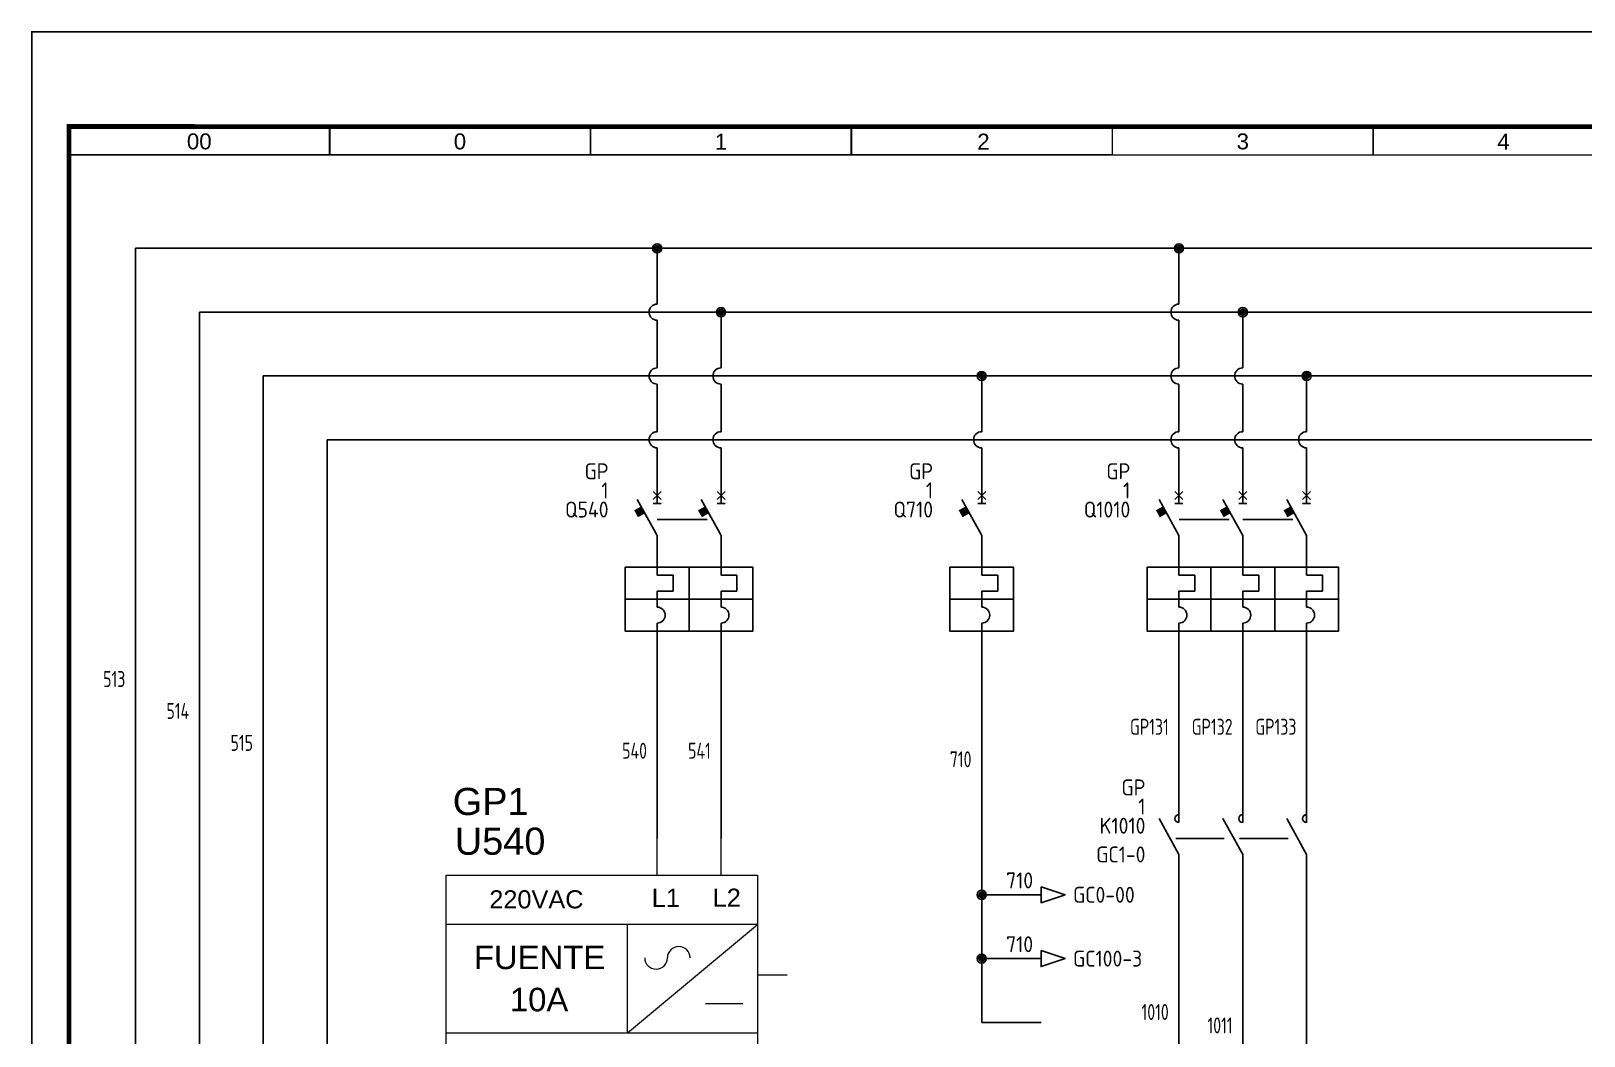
# Model space of a CAD drawing. Header units: millimetres. Extents: x 0 to 420, y 0 to 297.
# Drawn here: x 0 to 243.3, y 139.8 to 297.2 of the extents above; entities that cross this region are included whole.
import ezdxf
from ezdxf.enums import TextEntityAlignment as Align

# ---------------------------------------------------------------- set-up
doc = ezdxf.new("R2010")
doc.units = ezdxf.units.MM
for name, color, linetype in [('BLK_12_THHN', 9, 'Continuous'), ('LINK', 9, 'Continuous'), ('LOC', 8, 'Continuous'), ('ORANGE_25', 30, 'Continuous'), ('SYMS', 7, 'Continuous'), ('TAGS', 150, 'Continuous'), ('WIREFIXED', 7, 'Continuous'), ('WIRENO', 72, 'Continuous'), ('WIREREF', 52, 'Continuous'), ('XREF', 7, 'Continuous'), ('XREFCHILD', 134, 'Continuous')]:
    doc.layers.add(name, color=color, linetype=linetype)
doc.layers.add('eProC - L2', color=41, linetype='Continuous', lineweight=20)
doc.layers.add('LBLE_25', color=4, linetype='Continuous', lineweight=25)
doc.styles.get("Standard").update_dxf_attribs({"font": 'arial.ttf'})
doc.styles.add('WD_IEC', font='ISOCP2.shx', dxfattribs={"width": 0.9, "height": 4})

# ---------------------------------------------------------------- blocks, each defined once
blk = doc.blocks.new('eproc_rotulo_005')
at = {"layer": 'eProC - L2', "color": 0, "lineweight": 5, "const_width": 0.233}
blk.add_lwpolyline([(0.12, 297.12), (420.12, 297.12), (420.12, 0.12), (0.12, 0.12), (0.12, 297.12)], dxfattribs=at)
at = {"layer": 'eProC - L2', "color": 0}
blk.add_lwpolyline([(420.12, 0.12), (420.12, 297.12), (0.12, 297.12), (0.12, 0.12), (420.12, 0.12)], dxfattribs=at)
at = {"layer": 'eProC - L2', "color": 0, "lineweight": 40, "const_width": 0.75}
blk.add_lwpolyline([(5.92, 7.13), (414.37, 7.11), (414.4, 282.24), (5.95, 282.27)], close=True, dxfattribs=at)
at = {"layer": 'eProC - L2', "color": 0, "lineweight": 5, "const_width": 0.233}
for points in [[(46.8, 277.83), (5.9, 277.83), (5.9, 282.27), (46.8, 282.27)], [(87.64, 277.83), (46.75, 277.83), (46.75, 282.27), (87.64, 282.27)], [(128.54, 277.83), (87.64, 277.83), (87.64, 282.26), (128.54, 282.26)], [(169.38, 277.83), (128.49, 277.83), (128.49, 282.26), (169.38, 282.26)], [(210.28, 277.82), (169.38, 277.82), (169.38, 282.26), (210.28, 282.26)], [(251.12, 277.82), (210.23, 277.82), (210.23, 282.26), (251.12, 282.26)]]:
    blk.add_lwpolyline(points, close=True, dxfattribs=at)
at = {"layer": 'eProC - L2', "color": 0, "lineweight": 20, "char_height": 2.5, "attachment_point": 8}
for s, insert in [('{\\fArial|b0|i0|c0|p18;00}', (26.35, 278.66)), ('{\\fArial|b0|i0|c0|p18;0}', (67.19, 278.66)), ('{\\fArial|b0|i0|c0|p18;1}', (108.09, 278.66)), ('{\\fArial|b0|i0|c0|p18;2}', (149.2, 278.66)), ('{\\fArial|b0|i0|c0|p18;3}', (189.83, 278.66)), ('{\\fArial|b0|i0|c0|p18;4}', (230.67, 278.66))]:
    blk.add_mtext(s, dxfattribs=dict(at, insert=insert))
at = {"layer": 'eProC - L2', "color": 0}
for tag, p in [('PGRAL', (411.35, 17.92)), ('GR_01', (386.11, 17)), ('PG_01', (382.35, 11.13)), ('PT', (394.05, 11.13)), ('PAGT', (408.55, 11.13))]:
    blk.add_attdef(tag, text='', height=3, dxfattribs=at).set_placement(p, align=Align.MIDDLE_CENTER)
for tag, height, p in [('CONF', 2.31, (60.16, 14.76)), ('CLIENTE', 2.31, (111.99, 14.74)), ('DESC', 2.5, (262.25, 14.94)), ('DESC_2', 1.8, (262.25, 10.51)), ('ULT', 2.31, (60.16, 8.79)), ('ARCH', 2.31, (98.32, 8.46)), ('FECHA', 2.31, (139.97, 8.46))]:
    blk.add_attdef(tag, text='', height=height, dxfattribs=at).set_placement(p, align=Align.CENTER)
at = {"layer": 'eProC - L2', "color": 0, "flags": 9}
blk.add_attdef('WD_TB', (0.12, 0.12), '', height=2.5, dxfattribs=at)
blk = doc.blocks.new('VCB11Q134')
for p, q in [((0, 7.5), (0, 2.5)), ((0, -2.5), (-3.12, 3.12)), ((-0.62, 3.12), (0.63, 4.37)), ((0.63, 3.12), (-0.62, 4.37)), ((-0.62, 2.5), (0.63, 2.5)), ((0, -2.5), (0, -8.75)), ((0, -7.5), (0, -8.75)), ((0, -8.75), (2.5, -8.75)), ((2.5, -8.75), (2.5, -11.25)), ((0, -12.5), (0, -11.25)), ((2.5, -11.25), (0, -11.25)), ((0, -12.5), (0, -13.75)), ((0, -17.5), (0, -16.25)), ((0, -17.5), (0, -22.5))]:
    blk.add_line(p, q)
for points in [[(-5, -7.5), (-5, -12.5), (5, -12.5), (5, -7.5)], [(-5, -12.5), (-5, -17.5), (5, -17.5), (5, -12.5)]]:
    blk.add_lwpolyline(points, close=True)
blk.add_arc((0, -15), 1.25, 270, 90)
blk.add_solid([(-2.52, 2.03), (-3.61, 1.43), (-1.91, 0.94), (-3.01, 0.33)])
at = {"style": 'WD_IEC'}
for tag, p in [('INST', (-7.62, 6.3)), ('LOC', (-7.62, 3.3)), ('TAG1', (-7.62, 0.3)), ('RATING1', (-7.62, -2.7)), ('DESC1', (-7.62, -15.05)), ('DESC2', (-7.62, -18.05)), ('DESC3', (-7.62, -21.05))]:
    blk.add_attdef(tag, text='', height=2.5, dxfattribs=at).set_placement(p, align=Align.RIGHT)
at = {"style": 'WD_IEC', "flags": 1}
for tag, p, height in [('X2TERM01', (0, 7.5), 0.32), ('X4LINK', (-2.15, 0), 0.32), ('X1LINK', (0.02, 0), 0.32), ('ASSYCODE', (0.69, -18.77), 1), ('FAMILY', (0.69, -20.27), 1), ('CATDESC', (0.69, -21.77), 1), ('X8TERM02', (0, -22.5), 0.32)]:
    blk.add_attdef(tag, p, '', height=height, dxfattribs=at)
at = {"style": 'WD_IEC'}
blk.add_attdef('TERM01', text='', height=2, rotation=90, dxfattribs=at).set_placement((-1, 7.5), align=Align.RIGHT)
at = {"style": 'WD_IEC', "flags": 9}
for tag, p in [('MFG', (7.81, 5.44)), ('CAT', (7.81, 2.94))]:
    blk.add_attdef(tag, text='', height=1.5, dxfattribs=at).set_placement(p, align=Align.RIGHT)
at = {"lineweight": 15, "style": 'WD_IEC'}
for tag, p in [('XREF', (-7.62, -12.05)), ('WDTAGALT', (-7.62, -24.05))]:
    blk.add_attdef(tag, text='', height=2.5, dxfattribs=at).set_placement(p, align=Align.RIGHT)
at = {"style": 'WD_IEC'}
blk.add_attdef('TERM02', (-1, -22.5), '', height=2, rotation=90, dxfattribs=at)
blk = doc.blocks.new('VCB21Q134')
for p, q in [((0, 7.5), (0, 2.5)), ((0, -2.5), (-3.12, 3.12)), ((-0.62, 3.12), (0.63, 4.37)), ((0.63, 3.12), (-0.62, 4.37)), ((-0.62, 2.5), (0.63, 2.5)), ((0, -2.5), (0, -8.75)), ((0, -7.5), (0, -8.75)), ((0, -8.75), (2.5, -8.75)), ((2.5, -8.75), (2.5, -11.25)), ((0, -12.5), (0, -11.25)), ((2.5, -11.25), (0, -11.25)), ((0, -12.5), (0, -13.75)), ((0, -17.5), (0, -16.25)), ((0, -17.5), (0, -22.5))]:
    blk.add_line(p, q)
for points in [[(-5, -7.5), (-5, -12.5), (5, -12.5), (5, -7.5)], [(-5, -12.5), (-5, -17.5), (5, -17.5), (5, -12.5)]]:
    blk.add_lwpolyline(points, close=True)
blk.add_arc((0, -15), 1.25, 270, 90)
blk.add_solid([(-2.52, 2.03), (-3.61, 1.43), (-1.91, 0.94), (-3.01, 0.33)])
at = {"style": 'WD_IEC'}
for tag, p in [('INST', (-7.62, 6.3)), ('LOC', (-7.62, 3.3)), ('TAG2', (-7.62, 0.3)), ('DESC1', (-7.62, -15.05)), ('DESC2', (-7.62, -18.05)), ('DESC3', (-7.62, -21.05))]:
    blk.add_attdef(tag, text='', height=2.5, dxfattribs=at).set_placement(p, align=Align.RIGHT)
at = {"style": 'WD_IEC', "flags": 1}
for tag, p, height in [('X2TERM01', (0, 7.5), 0.32), ('X4LINK', (-2.15, 0), 0.32), ('X1LINK', (0.02, 0), 0.32), ('CONTACT', (-5.49, -7.21), 1), ('ASSYCODE', (0.69, -18.77), 1), ('FAMILY', (0.69, -20.27), 1), ('CATDESC', (0.69, -21.77), 1), ('X8TERM02', (0, -22.5), 0.32)]:
    blk.add_attdef(tag, p, '', height=height, dxfattribs=at)
at = {"style": 'WD_IEC'}
blk.add_attdef('TERM01', text='', height=2, rotation=90, dxfattribs=at).set_placement((-1, 7.5), align=Align.RIGHT)
at = {"style": 'WD_IEC', "flags": 1}
blk.add_attdef('RATING1', text='', height=2.5, dxfattribs=at).set_placement((-7.62, -2.7), align=Align.RIGHT)
at = {"lineweight": 15, "style": 'WD_IEC'}
for tag, p in [('XREF', (-7.62, -12.05)), ('WDTAGALT', (-7.62, -24.05))]:
    blk.add_attdef(tag, text='', height=2.5, dxfattribs=at).set_placement(p, align=Align.RIGHT)
at = {"style": 'WD_IEC'}
blk.add_attdef('TERM02', (-1, -22.5), '', height=2, rotation=90, dxfattribs=at)
blk = doc.blocks.new('eProC_B80_01')
at = {"layer": 'eProC - L2', "color": 0}
for points in [[(0, -2.03), (0, 0)], [(3.526, -2.03), (3.526, 0)], [(-1.631, -10.727), (5.532, -4.758)], [(-1.631, -10.727), (-1.631, -4.758)], [(5.532, -7.535), (7.176, -7.535)], [(2.672, -9.117), (4.739, -9.117)], [(0, -15.484), (0, -13.455)], [(3.526, -15.484), (3.526, -13.455)]]:
    blk.add_lwpolyline(points, dxfattribs=at)
for points in [[(-11.659, -2.03), (5.532, -2.03), (5.532, -13.455), (-11.659, -13.455)], [(-11.659, -2.03), (5.532, -2.03), (5.532, -4.758), (-11.659, -4.758)], [(-11.659, -10.727), (5.532, -10.727), (5.532, -13.455), (-11.659, -13.455)]]:
    blk.add_lwpolyline(points, close=True, dxfattribs=at)
for centre, start, end in [((1.192, -6.595), 0, 180), ((-0.062, -6.595), 180, 0)]:
    blk.add_arc(centre, 0.627, start, end, dxfattribs=at)
at = {"layer": 'eProC - L2', "color": 0, "char_height": 1, "attachment_point": 1, "line_spacing_factor": 0.72}
for s, insert in [('\\pxqr;220VAC', (-10.725, -2.861)), ('\\pxqr;24VDC', (-10.725, -11.558))]:
    blk.add_mtext_dynamic_manual_height_columns(s, width=6.6543, gutter_width=12.5, heights=[0], dxfattribs=dict(at, insert=insert))
at = {"layer": 'eProC - L2', "color": 0, "attachment_point": 1}
for s, width, insert, char_height in [('L1', 1, (-0.3, -2.777), 1), ('L2', 1, (3.064, -2.771), 1), ('\\pxqc;FUENTE', 7.59708, (-10.295, -5.916), 1.3), ('+', 1, (-0.35, -11.543), 1), ('-', 1, (3.314, -11.543), 1)]:
    blk.add_mtext_dynamic_manual_height_columns(s, width=width, gutter_width=12.5, heights=[0], dxfattribs=dict(at, insert=insert, char_height=char_height))
at = {"layer": 'eProC - L2', "color": 0}
for tag, p in [('GXX', (-11.294, 1.296)), ('UXX.X', (-11.182, -0.898))]:
    blk.add_attdef(tag, p, '', height=1.5, dxfattribs=at)
blk.add_attdef('XXA', text='', height=1.3, dxfattribs=at).set_placement((-6.522, -9.548), align=Align.CENTER)
blk = doc.blocks.new('WDDOT')
for radius in [0.72, 0.449, 0.223]:
    blk.add_circle((0, 0), radius)
blk = doc.blocks.new('VMS21P')
for p, q in [((0, 7.5), (0, 2.5)), ((0, -2.5), (-3.12, 3.12)), ((0, -2.5), (0, -7.5))]:
    blk.add_line(p, q)
blk.add_arc((0, 3.12), 0.625, 90, 270)
at = {"style": 'WD_IEC'}
for tag, p in [('INST', (-5.25, 6.75)), ('LOC', (-5.25, 3.75)), ('TAG2', (-5.25, 0.75)), ('XREF', (-5.25, -3.75)), ('DESC1', (-5.25, -6.75)), ('DESC2', (-5.25, -9.75)), ('DESC3', (-5.25, -12.75))]:
    blk.add_attdef(tag, text='', height=2.5, dxfattribs=at).set_placement(p, align=Align.RIGHT)
at = {"style": 'WD_IEC', "flags": 1}
for tag, p, height in [('X2TERM01', (0, 7.5), 0.32), ('X4LINK', (-2.91, 0), 0.32), ('X1LINK', (-0.5, 0), 0.32), ('CONTACT', (4, -3.5), 1), ('FAMILY', (4, -5), 1), ('X8TERM02', (0, -7.5), 0.32)]:
    blk.add_attdef(tag, p, '', height=height, dxfattribs=at)
at = {"style": 'WD_IEC'}
blk.add_attdef('TERM01', text='', height=2, rotation=90, dxfattribs=at).set_placement((-1, 7.5), align=Align.RIGHT)
blk.add_attdef('TERM02', (-1, -7.5), '', height=2, rotation=90, dxfattribs=at)
blk = doc.blocks.new('WD_WNV')
at = {"linetype": 'Continuous', "style": 'WD_IEC', "width": 0.8}
blk.add_attdef('WIRENO', text='', height=2.5, dxfattribs=at).set_placement((-1.6, 0), align=Align.MIDDLE_RIGHT)
at = {"style": 'WD_IEC', "flags": 1}
for tag, p in [('W08USER', (-1, 0.375)), ('W04USER', (-1, 0.875)), ('W05USER', (-1, 0.75)), ('W09USER', (-1, 0.25)), ('W03USER', (-1, 1)), ('W06USER', (-1, 0.625)), ('W07USER', (-1, 0.5)), ('W02USER', (-1, 1.125)), ('W01USER', (-1, 1.25)), ('W10USER', (-1, 0.125))]:
    blk.add_attdef(tag, text='', height=0.08, dxfattribs=at).set_placement(p, align=Align.CENTER)
blk = doc.blocks.new('HA1S1')
blk.add_lwpolyline([(0, 1.25), (3.75, 0), (0, -1.25)], close=True)
at = {"style": 'WD_IEC'}
for tag, height, flags, p in [('WIRENO', 2.5, 8, (-1.25, 1)), ('SIGCODE', 1, 1, (5, 1.8))]:
    blk.add_attdef(tag, text='', height=height, dxfattribs=dict(at, flags=flags)).set_placement(p, align=Align.RIGHT)
at = {"style": 'WD_IEC', "flags": 1}
blk.add_attdef('X4TERM01', (0, 0), '', height=0.32, dxfattribs=at)
at = {"style": 'WD_IEC'}
blk.add_attdef('XREF', text='', height=2.5, dxfattribs=at).set_placement((5, 0), align=Align.MIDDLE_LEFT)
blk.add_attdef('DESC1', text='', height=2.5, dxfattribs=at).set_placement((-1.25, -1), align=Align.TOP_RIGHT)

msp = doc.modelspace()

# ---------------------------------------------------------------- linework, layer by layer
at = {"layer": 'BLK_12_THHN'}
for p, q in [((16.37, 263.19), (393.9, 263.19)), ((16.37, 128.22), (16.37, 263.19)), ((98.09, 254.46), (98.09, 263.19)), ((179.83, 254.46), (179.83, 263.3)), ((26.37, 253.19), (393.9, 253.19)), ((26.37, 128.22), (26.37, 253.19)), ((108.09, 244.46), (108.09, 253.19)), ((189.83, 244.46), (189.83, 253.3)), ((98.09, 244.46), (98.09, 251.92)), ((179.83, 244.46), (179.83, 251.92)), ((199.83, 234.46), (199.83, 243.3)), ((36.37, 243.19), (393.9, 243.19)), ((36.37, 128.22), (36.37, 243.19)), ((98.09, 234.46), (98.09, 241.92)), ((108.09, 234.46), (108.09, 241.92)), ((148.93, 234.46), (148.93, 243.19)), ((179.83, 234.46), (179.83, 241.92)), ((189.83, 234.46), (189.83, 241.92)), ((98.09, 228.22), (98.09, 231.92)), ((108.09, 228.22), (108.09, 231.92)), ((148.93, 228.22), (148.93, 231.92)), ((179.83, 228.22), (179.83, 231.92)), ((189.83, 228.22), (189.83, 231.92)), ((199.83, 228.22), (199.83, 231.92)), ((98.09, 198.22), (98.09, 170.72)), ((108.09, 198.22), (108.09, 170.72)), ((179.83, 198.22), (179.83, 178.22)), ((189.83, 198.22), (189.83, 178.22)), ((199.83, 198.22), (199.83, 178.22)), ((179.83, 129.25), (179.83, 163.22)), ((189.83, 121.97), (189.83, 163.22)), ((199.83, 116.35), (199.83, 163.22))]:
    msp.add_line(p, q, dxfattribs=at)
for centre in [(98.09, 253.19), (179.83, 253.19), (98.09, 243.19), (108.09, 243.19), (179.83, 243.19), (189.83, 243.19), (98.09, 233.19), (108.09, 233.19), (148.93, 233.19), (179.83, 233.19), (189.83, 233.19), (199.83, 233.19)]:
    msp.add_arc(centre, 1.27, 90, 270, dxfattribs=at)
at = {"layer": 'LBLE_25'}
for p, q in [((46.37, 71.97), (46.37, 233.19)), ((46.37, 233.19), (393.9, 233.19))]:
    msp.add_line(p, q, dxfattribs=at)
at = {"layer": 'LINK'}
for points in [[(98.11, 220.72), (105.94, 220.72)], [(179.85, 220.72), (187.68, 220.72)], [(189.85, 220.72), (197.68, 220.72)], [(179.33, 170.72), (186.92, 170.72)], [(189.33, 170.72), (196.92, 170.72)]]:
    msp.add_lwpolyline(points, dxfattribs=at)
at = {"layer": 'ORANGE_25'}
for p, q in [((148.93, 198.22), (148.93, 141.9)), ((148.93, 161.9), (158.24, 161.9)), ((148.93, 151.9), (158.24, 151.9)), ((148.93, 141.9), (158.24, 141.9))]:
    msp.add_line(p, q, dxfattribs=at)

# ---------------------------------------------------------------- block references
msp.add_blockref('eproc_rotulo_005', (0, 0))
at = {"layer": 'eProC - L2', "color": 0, "xscale": 2.836257259249038, "yscale": 2.836257259249038, "zscale": 2.836257259249038}
msp.add_blockref('eProC_B80_01', (98.09, 170.72), dxfattribs=at).add_auto_attribs({'XXA': '10A', 'UXX.X': 'U540', 'GXX': 'GP1'})
at = {"layer": 'SYMS'}
for name, p in [('WDDOT', (98.09, 263.19)), ('WDDOT', (179.83, 263.19)), ('WDDOT', (108.09, 253.19)), ('WDDOT', (189.83, 253.19)), ('WDDOT', (148.93, 243.19)), ('WDDOT', (199.83, 243.19)), ('VCB21Q134', (108.09, 220.72)), ('VCB21Q134', (189.83, 220.72)), ('VCB21Q134', (199.83, 220.72)), ('VMS21P', (189.83, 170.72)), ('VMS21P', (199.83, 170.72)), ('WDDOT', (148.93, 161.9)), ('WDDOT', (148.93, 151.9))]:
    msp.add_blockref(name, p, dxfattribs=at)
ref = msp.add_blockref('VCB11Q134', (98.09, 220.72), dxfattribs=at)
ref.add_attrib('TAG1', 'Q540', dxfattribs={"layer": 'TAGS', "height": 2.5, "style": 'WD_IEC'}).set_placement((90.47, 221.01), align=Align.RIGHT)
ref.add_attrib('INST', 'GP', dxfattribs={"layer": 'LOC', "height": 2.5, "style": 'WD_IEC'}).set_placement((90.47, 227.01), align=Align.RIGHT)
ref.add_attrib('LOC', '1', dxfattribs={"layer": 'LOC', "height": 2.5, "style": 'WD_IEC'}).set_placement((90.47, 224.01), align=Align.RIGHT)
ref = msp.add_blockref('VCB11Q134', (148.93, 220.72), dxfattribs=at)
ref.add_attrib('TAG1', 'Q710', dxfattribs={"layer": 'TAGS', "height": 2.5, "style": 'WD_IEC'}).set_placement((141.31, 221.01), align=Align.RIGHT)
ref.add_attrib('INST', 'GP', dxfattribs={"layer": 'LOC', "height": 2.5, "style": 'WD_IEC'}).set_placement((141.31, 227.01), align=Align.RIGHT)
ref.add_attrib('LOC', '1', dxfattribs={"layer": 'LOC', "height": 2.5, "style": 'WD_IEC'}).set_placement((141.31, 224.01), align=Align.RIGHT)
ref = msp.add_blockref('VCB11Q134', (179.83, 220.72), dxfattribs=at)
ref.add_attrib('TAG1', 'Q1010', dxfattribs={"layer": 'TAGS', "height": 2.5, "style": 'WD_IEC'}).set_placement((172.21, 221.01), align=Align.RIGHT)
ref.add_attrib('INST', 'GP', dxfattribs={"layer": 'LOC', "height": 2.5, "style": 'WD_IEC'}).set_placement((172.21, 227.01), align=Align.RIGHT)
ref.add_attrib('LOC', '1', dxfattribs={"layer": 'LOC', "height": 2.5, "style": 'WD_IEC'}).set_placement((172.21, 224.01), align=Align.RIGHT)
ref = msp.add_blockref('VMS21P', (179.83, 170.72), dxfattribs=at)
ref.add_attrib('XREF', 'GC1-0', dxfattribs={"layer": 'XREFCHILD', "height": 2.5, "style": 'WD_IEC'}).set_placement((174.58, 166.97), align=Align.RIGHT)
ref.add_attrib('LOC', '1', dxfattribs={"layer": 'LOC', "height": 2.5, "style": 'WD_IEC'}).set_placement((174.58, 174.47), align=Align.RIGHT)
ref.add_attrib('INST', 'GP', dxfattribs={"layer": 'LOC', "height": 2.5, "style": 'WD_IEC'}).set_placement((174.58, 177.47), align=Align.RIGHT)
ref.add_attrib('TAG2', 'K1010', dxfattribs={"layer": 'TAGS', "height": 2.5, "style": 'WD_IEC'}).set_placement((174.58, 171.47), align=Align.RIGHT)
ref = msp.add_blockref('HA1S1', (158.24, 161.9), dxfattribs=at)
ref.add_attrib('XREF', 'GC0-00', dxfattribs={"layer": 'XREF', "height": 2.5, "style": 'WD_IEC'}).set_placement((163.24, 161.9), align=Align.MIDDLE_LEFT)
ref.add_attrib('WIRENO', '710', dxfattribs={"layer": 'WIREREF', "height": 2.5, "style": 'WD_IEC', "flags": 8}).set_placement((156.99, 162.9), align=Align.RIGHT)
ref = msp.add_blockref('HA1S1', (158.24, 151.9), dxfattribs=at)
ref.add_attrib('XREF', 'GC100-3', dxfattribs={"layer": 'XREF', "height": 2.5, "style": 'WD_IEC'}).set_placement((163.24, 151.9), align=Align.MIDDLE_LEFT)
ref.add_attrib('WIRENO', '710', dxfattribs={"layer": 'WIREREF', "height": 2.5, "style": 'WD_IEC', "flags": 8}).set_placement((156.99, 152.9), align=Align.RIGHT)
at = {"layer": 'WIREFIXED'}
ref = msp.add_blockref('WD_WNV', (16.37, 195.7), dxfattribs=at)
ref.add_attrib('WIRENOF', '513', dxfattribs={"linetype": 'Continuous', "height": 2.5, "style": 'WD_IEC', "width": 0.8}).set_placement((14.77, 195.7), align=Align.MIDDLE_RIGHT)
ref = msp.add_blockref('WD_WNV', (26.37, 190.7), dxfattribs=at)
ref.add_attrib('WIRENOF', '514', dxfattribs={"linetype": 'Continuous', "height": 2.5, "style": 'WD_IEC', "width": 0.8}).set_placement((24.77, 190.7), align=Align.MIDDLE_RIGHT)
ref = msp.add_blockref('WD_WNV', (36.37, 185.7), dxfattribs=at)
ref.add_attrib('WIRENOF', '515', dxfattribs={"linetype": 'Continuous', "height": 2.5, "style": 'WD_IEC', "width": 0.8}).set_placement((34.77, 185.7), align=Align.MIDDLE_RIGHT)
ref = msp.add_blockref('WD_WNV', (98.09, 184.47), dxfattribs=at)
ref.add_attrib('WIRENOF', '540', dxfattribs={"linetype": 'Continuous', "height": 2.5, "style": 'WD_IEC', "width": 0.8}).set_placement((96.49, 184.47), align=Align.MIDDLE_RIGHT)
ref = msp.add_blockref('WD_WNV', (108.09, 184.47), dxfattribs=at)
ref.add_attrib('WIRENOF', '541', dxfattribs={"linetype": 'Continuous', "height": 2.5, "style": 'WD_IEC', "width": 0.8}).set_placement((106.49, 184.47), align=Align.MIDDLE_RIGHT)
ref = msp.add_blockref('WD_WNV', (148.93, 183.13), dxfattribs=at)
ref.add_attrib('WIRENOF', '710', dxfattribs={"linetype": 'Continuous', "height": 2.5, "style": 'WD_IEC', "width": 0.8}).set_placement((147.33, 183.13), align=Align.MIDDLE_RIGHT)
ref = msp.add_blockref('WD_WNV', (179.83, 143.53), dxfattribs=at)
ref.add_attrib('WIRENOF', '1010', dxfattribs={"linetype": 'Continuous', "height": 2.5, "style": 'WD_IEC', "width": 0.8}).set_placement((178.23, 143.53), align=Align.MIDDLE_RIGHT)
ref = msp.add_blockref('WD_WNV', (189.83, 141.43), dxfattribs=at)
ref.add_attrib('WIRENOF', '1011', dxfattribs={"linetype": 'Continuous', "height": 2.5, "style": 'WD_IEC', "width": 0.8}).set_placement((188.23, 141.43), align=Align.MIDDLE_RIGHT)
at = {"layer": 'WIRENO'}
ref = msp.add_blockref('WD_WNV', (179.83, 188.22), dxfattribs=at)
ref.add_attrib('WIRENO', 'GP131', dxfattribs={"linetype": 'Continuous', "height": 2.5, "style": 'WD_IEC', "width": 0.8}).set_placement((178.23, 188.22), align=Align.MIDDLE_RIGHT)
ref = msp.add_blockref('WD_WNV', (189.83, 188.22), dxfattribs=at)
ref.add_attrib('WIRENO', 'GP132', dxfattribs={"linetype": 'Continuous', "height": 2.5, "style": 'WD_IEC', "width": 0.8}).set_placement((188.23, 188.22), align=Align.MIDDLE_RIGHT)
ref = msp.add_blockref('WD_WNV', (199.83, 188.22), dxfattribs=at)
ref.add_attrib('WIRENO', 'GP133', dxfattribs={"linetype": 'Continuous', "height": 2.5, "style": 'WD_IEC', "width": 0.8}).set_placement((198.23, 188.22), align=Align.MIDDLE_RIGHT)

doc.saveas('drawing.dxf')
